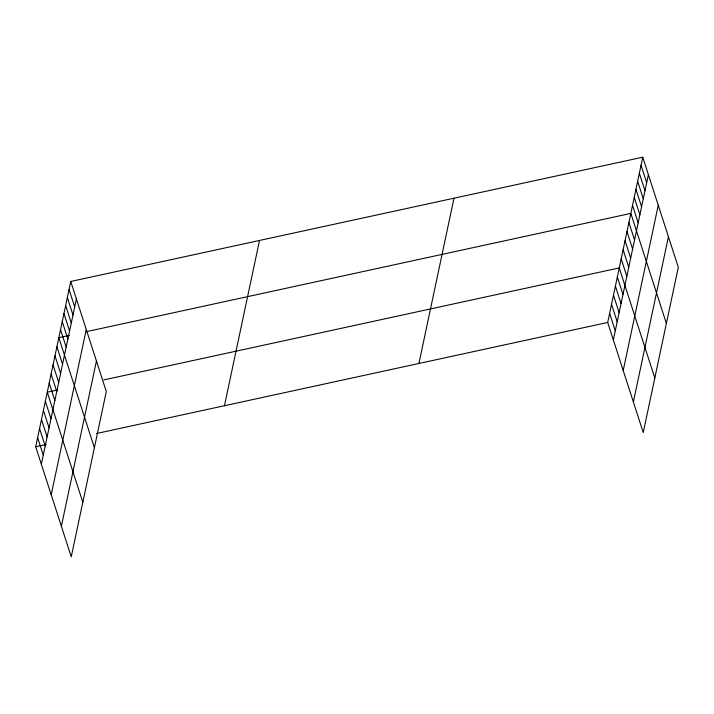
<?xml version="1.0" encoding="UTF-8"?>
<svg xmlns="http://www.w3.org/2000/svg" width="714" height="714" viewBox="0 0 714 714"><rect width="100%" height="100%" fill="white"/><g stroke="black" fill="none" stroke-linecap="round" stroke-linejoin="round"><path stroke-width="1.07" d="M70.757 281.468L106.306 391.54L71.248 556.804L35.7 446.732L70.757 281.468L642.752 157.196L678.3 267.268L643.243 432.532L607.694 322.46L642.752 157.196M41.341 464.198L76.398 298.943M51.212 494.757L86.269 329.502M61.377 526.245L96.435 360.981M224.455 405.722L259.512 240.457M418.931 363.471L453.988 198.206M613.335 339.926L648.392 174.662M623.206 370.486L658.263 205.221M633.372 401.973L668.429 236.709M69.32 335.384L58.834 337.66L94.391 447.732M86.099 331.733L630.828 213.388L666.385 323.46M57.754 389.915L47.267 392.2L82.824 502.263M103.896 379.893L619.261 267.92L654.809 377.992M35.7 446.732L46.187 444.456M96.524 433.514L607.694 322.46M641.047 165.229L646.688 182.695M639.342 173.252L644.983 190.718M637.638 181.276L643.278 198.751M635.933 189.308L641.583 206.774M634.237 197.332L639.878 214.798M632.533 205.355L638.173 222.83M628.9 222.473L634.541 239.94M626.972 231.568L632.613 249.034M625.045 240.654L630.685 258.12M623.117 249.748L628.757 267.214M621.189 258.834L626.83 276.3M617.333 277.014L622.974 294.48M615.406 286.1L621.046 303.566M613.478 295.194L619.118 312.661M611.55 304.28L617.191 321.746M609.622 313.366L615.263 330.841M69.053 289.5L74.693 306.966M67.348 297.524L72.998 314.99M65.652 305.556L71.293 323.023M63.948 313.58L69.588 331.046M62.243 321.603L67.884 339.07M60.538 329.636L66.179 347.102M56.906 346.745L62.555 364.22M54.978 355.84L60.628 373.306M53.05 364.925L58.691 382.401M51.122 374.02L56.763 391.486M49.195 383.106L54.835 400.572M45.339 401.286L50.98 418.752M43.411 410.371L49.052 427.847M41.483 419.466L47.124 436.932M39.556 428.552L45.196 446.018M37.628 437.646L43.268 455.113"/></g></svg>
